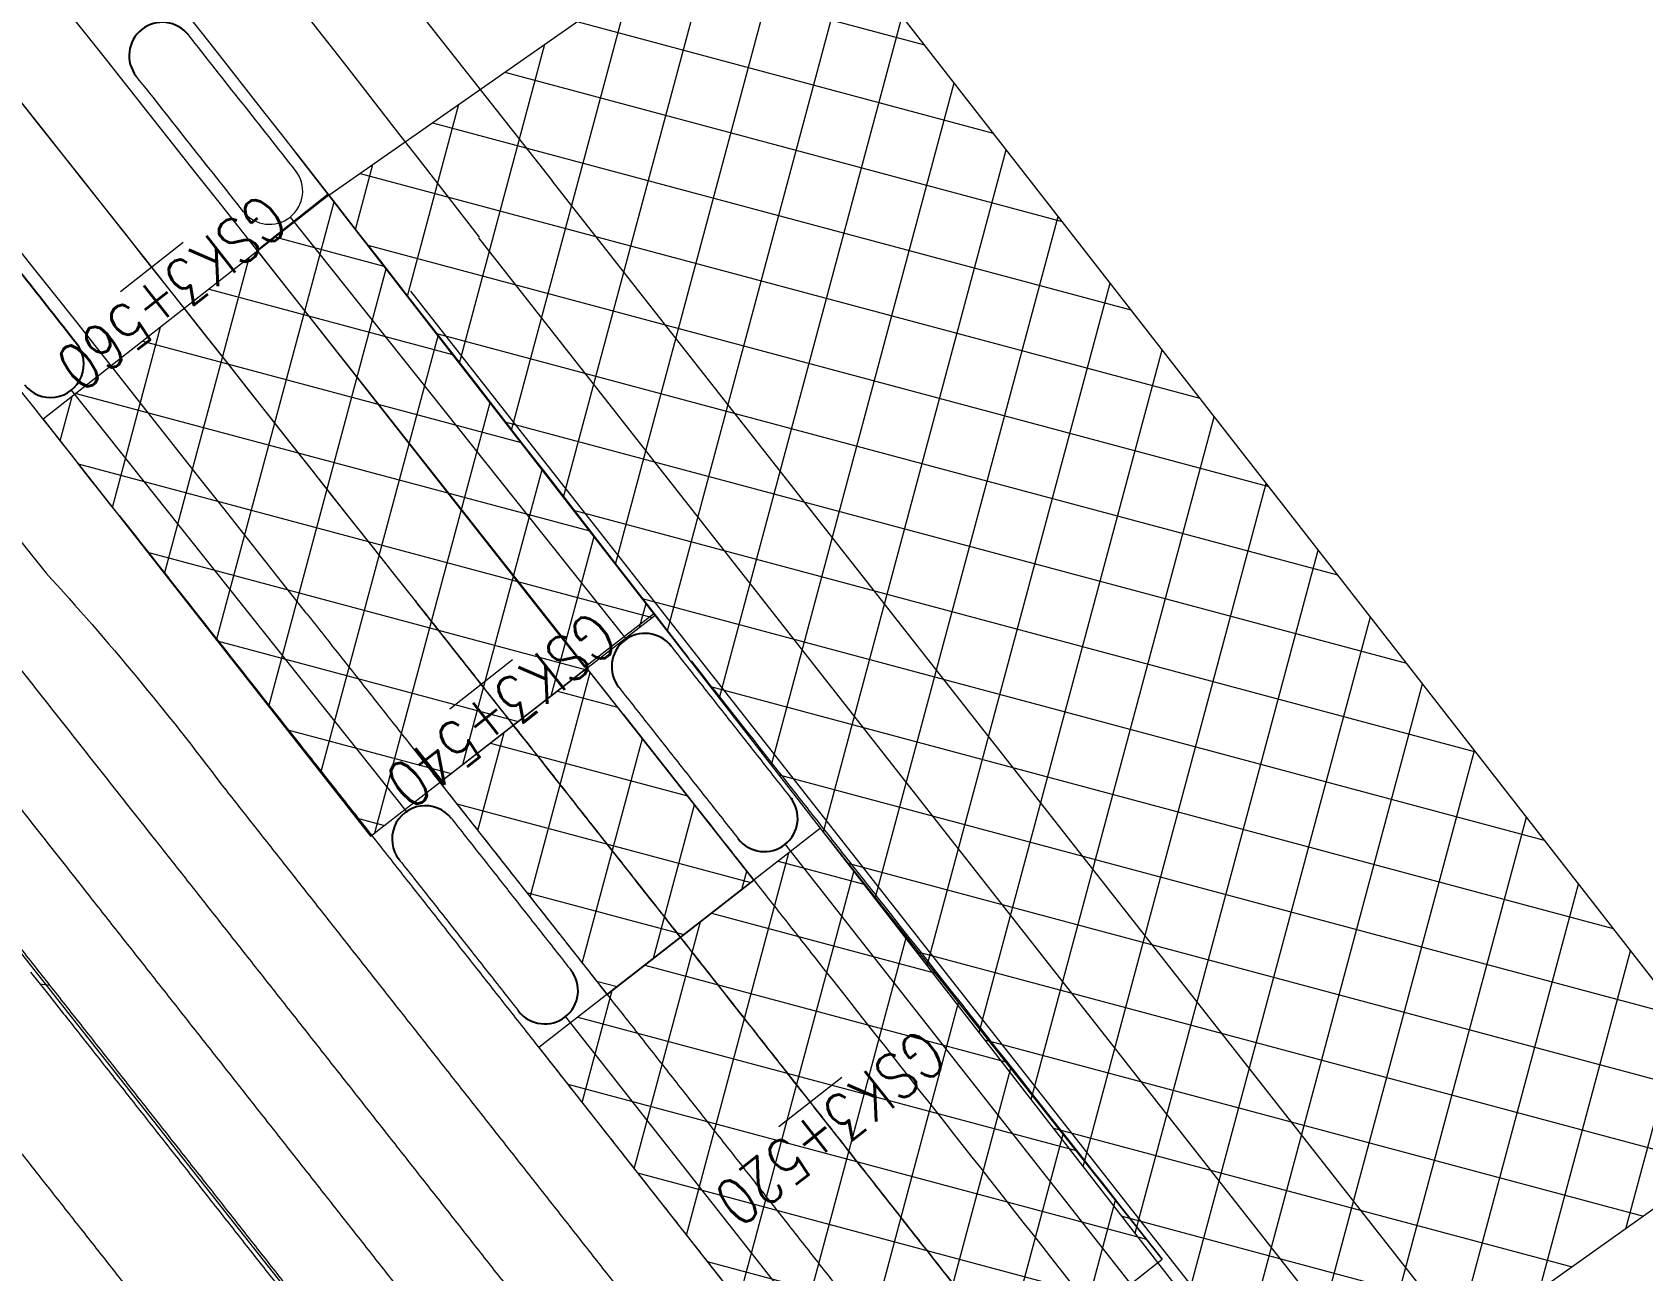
# Model space of a CAD drawing. Header units: millimetres. Extents: x 523446 to 528898, y 388189 to 392165.
# Drawn here: x 524399 to 524459.6, y 390472.7 to 390519.3 of the extents above; entities that cross this region are included whole.
import ezdxf
from ezdxf.enums import TextEntityAlignment as Align

# ---------------------------------------------------------------- set-up
doc = ezdxf.new("R2010")
doc.units = ezdxf.units.MM
for name, pattern in [('ACAD_ISO03W100', [30, 12, -18]), ('ACAD_ISO04W100', [30, 24, -3, 0, -3]), ('白色虚线3米', [6, 3, -3])]:
    doc.linetypes.add(name, pattern=pattern)
for name, color, linetype in [('000', 7, 'Continuous'), ('000-scy-护栏', 160, 'ACAD_ISO03W100'), ('000-scy-道路标线', 122, '白色虚线3米'), ('GSS-标注路线桩号', 7, 'Continuous'), ('MEDS道路平面中线-GSS', 7, 'Continuous'), ('侧分带与渠化岛', 3, 'Continuous'), ('车行道边线', 5, 'ACAD_ISO04W100')]:
    doc.layers.add(name, color=color, linetype=linetype)
doc.layers.add('000-scy-车道标线(实)', color=7, linetype='Continuous', lineweight=40)
doc.layers.add('人行横道', color=7, linetype='Continuous', lineweight=30)
doc.styles.add('MEDS', font='TXT_S.SHX', dxfattribs={"width": 0.75, "bigfont": 'hztxt.shx'})
pattern_1 = [(74.99999999999999, (-8.043455119710416, -6.354421557742171), (-2.453451598774233, 0.6574003745604032), []), (165, (-8.043455119710416, -6.354421557742171), (-0.6574003745604032, -2.453451598774233), [])]

msp = doc.modelspace()

# ---------------------------------------------------------------- hatches: boundary and pattern name
at = {"layer": '000', "linetype": 'ByBlock', "lineweight": 0}
h = msp.add_hatch(dxfattribs=at)
h.set_pattern_fill('ANSI37', color=2, scale=0.8, angle=30, style=0)
h.set_pattern_definition([(74.99999999999999, (0, 0), (-2.453451598774233, 0.6574003745604032), []), (165, (0, 0), (-0.6574003745604032, -2.453451598774233), [])])
edge = h.paths.add_edge_path()
edge.add_line((524410.16344085, 390513.1965274177), (524422.9722950036, 390522.1693150784))
edge.add_arc((524425.7360311003, 390524.6444883677), 3.710083560267057, 221.8472939745364, 337.2918521172612)
edge.add_line((524429.1585208606, 390523.2122579865), (524464.2920557925, 390478.1301153658))
edge.add_line((524464.2920557925, 390478.1301153658), (524446.9652448206, 390465.8066250968))
edge.add_line((524446.9652448206, 390465.8066250968), (524408.9315511868, 390514.7828390793))
edge.add_line((524408.9315511868, 390514.7828390793), (524410.16344085, 390513.1965274177))
h = msp.add_hatch(dxfattribs=at)
h.set_pattern_fill('ANSI37', color=2, scale=0.8, angle=30, style=0)
h.set_pattern_definition(pattern_1)
h.paths.add_polyline_path([(524410.16344085, 390513.1965274177), (524399.4166330823, 390504.7707002356), (524411.7246039761, 390489.0869540805), (524422.4301507642, 390497.4006119485)])
h = msp.add_hatch(dxfattribs=at)
h.set_pattern_fill('ANSI37', color=2, scale=0.8, angle=30, style=0)
h.set_pattern_definition([(74.99999999999999, (-8.78828174318187, 5.906136671779677), (-2.453451598774233, 0.6574003745604032), []), (165, (-8.78828174318187, 5.906136671779677), (-0.6574003745604032, -2.453451598774233), [])])
h.paths.add_polyline_path([(524419.8638753737, 390495.4077071474), (524414.3338878813, 390491.1132582102), (524420.6194835935, 390483.1344833968), (524426.1412250808, 390487.4369949512)])
h = msp.add_hatch(dxfattribs=at)
h.set_pattern_fill('ANSI37', color=2, scale=0.8, angle=30, style=0)
h.set_pattern_definition(pattern_1)
h.paths.add_polyline_path([(524428.6497368093, 390489.391613928), (524418.0553158188, 390481.1364975251), (524430.8930829524, 390464.8176470698), (524441.49302716, 390473.1787728177)])

# ---------------------------------------------------------------- linework, layer by layer
at = {"layer": '000-scy-护栏', "linetype": 'ByBlock', "lineweight": 0, "ltscale": 0.2}
for points in [[(524376.3228445833, 390512.8858632125), (524438.1454348824, 390434.5200474435)], [(524408.7019682968, 390512.3751091158), (524421.334968399, 390496.4957725613)], [(524400.4649666164, 390505.862904369), (524413.0979667186, 390489.9835678145)], [(524427.3133051697, 390488.7788617445), (524440.4855316454, 390472.0311521069)], [(524419.0532524277, 390482.2971981606), (524432.2254789034, 390465.5494885229)]]:
    msp.add_lwpolyline(points, dxfattribs=at)
at = {"layer": '000-scy-车道标线(实)', "color": 4, "linetype": 'ByBlock', "lineweight": 0, "flags": 128}
for points in [[(524423.708839503, 390495.7733936743, 0.006181636880812891), (524365.8799989126, 390568.7732084104)], [(524421.2346675593, 390493.6685327412, 0.001263053061711946), (524364.0401476288, 390565.8664863273, 0.001263053061711946)]]:
    msp.add_lwpolyline(points, format="xyb", dxfattribs=at)
at = {"layer": '000-scy-车道标线(实)', "color": 4, "linetype": 'ByBlock', "lineweight": 0, "ltscale": 0.5}
for points in [[(524409.3296276565, 390497.4592052385, 0.001136274657696297), (524358.5761689706, 390561.4908084933)], [(524402.2707570493, 390501.156986856, 0.0005117466992427588), (524379.4163084675, 390530.040644096, 0.0005117466992427588)], [(524413.2241981984, 390509.5885212887), (524448.1172673517, 390465.1471036421, 9.437063785632283e-06)], [(524402.2707570493, 390501.156986856, -0.0001303664250659), (524408.6963704153, 390493.0143116823, 1.30081025005e-05), (524409.2809806112, 390492.2730023458, 1.29351861467e-05), (524409.8655535378, 390491.5316611616, 1.28623052103e-05), (524410.4500894324, 390490.7902882733, 1.27893479767e-05), (524411.0345885098, 390490.0488838524, 1.27163144567e-05), (524411.6190509839, 390489.3074480715, 1.26435508895e-05), (524412.2034770709, 390488.5659811008, 1.25707110656e-05), (524412.7878669843, 390487.824483114, 1.24978302484e-05), (524413.3722209379, 390487.0829542835, 1.24248731608e-05), (524413.9565391453, 390486.3413947825, 1.23521860266e-05), (524414.5408218257, 390485.5998047775, 1.22792289918e-05), (524415.1250691874, 390484.8581844489, 1.22065419235e-05), (524415.7092814511, 390484.1165339604, 1.21335086788e-05), (524416.2934588244, 390483.3748534924, 1.20606280022e-05), (524416.8776015285, 390482.6331432096, 1.1987671089e-05), (524417.4617097741, 390481.8914032887, 1.19148667173e-05), (524418.0457837787, 390481.1496338973, 1.1841986102e-05), (524418.6298237556, 390480.4078352097, 1.17689530181e-05), (524419.2138299177, 390479.6660073999, 1.1696342409e-05), (524419.797802486, 390478.9241506321, 1.16231919216e-05), (524420.3817416661, 390478.1822650889, 1.15505051293e-05), (524420.9656476825, 390477.4403509306, 1.14778183792e-05), (524421.5495207445, 390476.6984083357, 1.14046679629e-05), (524422.1333610647, 390475.9564374788, 1.13318637526e-05), (524422.7171688646, 390475.2144385233, 1.12587895901e-05), (524423.3009443525, 390474.4724116484, 1.11861791695e-05), (524423.8846877504, 390473.7303570176, 1.11134163701e-05), (524424.4683992695, 390472.9882748071, 1.10404184697e-05), (524425.0520791224, 390472.2461651913, 1.0967538161e-05), (524425.6357275272, 390471.5040283381, 1.0894540283e-05), (524426.2193446985, 390470.7618644193, 1.08218123971e-05), (524426.8029308527, 390470.0196736045, 1.07489321489e-05), (524427.3864862027, 390469.2774560685, 1.06759343076e-05), (524427.9700109632, 390468.5352119827, 1.06031717416e-05), (524428.5535053519, 390467.7929415152, 1.05305200979e-05), (524429.1369695852, 390467.0506448357, 1.04574461253e-05), (524429.7204038718, 390466.3083221246, 1.03845660074e-05), (524430.3038084314, 390465.5659735469, 1.03118382353e-05)], [(524409.3296276565, 390497.4592052385, -2.75555297618e-05), (524411.2481428381, 390495.0270107414, 1.30081024999e-05), (524411.8328583189, 390494.2855679133, 1.2935186146e-05), (524412.4175359602, 390493.5440939471, 1.28623052083e-05), (524413.0021759758, 390492.8025890149, 1.27893479752e-05), (524413.5867785811, 390492.0610532883, 1.27163144567e-05), (524414.1713439898, 390491.3194869409, 1.26435508901e-05), (524414.7558724182, 390490.5778901426, 1.25707110654e-05), (524415.340364079, 390489.8362630672, 1.24978302477e-05), (524415.924819188, 390489.0946058868, 1.242487316e-05), (524416.5092379581, 390488.3529187744, 1.23521860243e-05), (524417.0936206075, 390487.6112018989, 1.2279228993e-05), (524417.6779673469, 390486.8694554369, 1.22065419225e-05), (524418.262278394, 390486.1276795565, 1.21335086798e-05), (524418.8465539608, 390485.3858744333, 1.20606280027e-05), (524419.4307942647, 390484.6440402365, 1.19876710888e-05), (524420.0149995186, 390483.9021771399, 1.19148667162e-05), (524420.5991699388, 390483.1602853136, 1.18419861033e-05), (524421.1833057395, 390482.4183649305, 1.17689530181e-05), (524421.7674071346, 390481.6764161637, 1.16963424098e-05), (524422.351474342, 390480.9344391815, 1.16231919214e-05), (524422.9355075719, 390480.192434161, 1.15505051293e-05), (524423.5195070446, 390479.450401268, 1.14778183803e-05), (524424.103472972, 390478.7083406779, 1.14046679627e-05), (524424.6874055676, 390477.966252564, 1.13318637528e-05), (524425.2713050504, 390477.2241370938, 1.12587895905e-05), (524425.8551716316, 390476.4819944428, 1.11861791698e-05), (524426.4390055297, 390475.7398247785, 1.11134163703e-05), (524427.0228069584, 390474.9976282748, 1.10404184698e-05), (524427.6065761314, 390474.255405105, 1.09675381602e-05), (524428.1903132652, 390473.5131554388, 1.08945402829e-05), (524428.774018575, 390472.7708794478, 1.08218123974e-05), (524429.3576922765, 390472.0285773026, 1.07489321493e-05), (524429.9413345837, 390471.2862491763, 1.06759343072e-05), (524430.5249457116, 390470.5438952407, 1.06031717414e-05), (524431.1085258772, 390469.8015156649, 1.05305200973e-05), (524431.6920752957, 390469.0591106205, 1.0457446126e-05), (524432.2755941799, 390468.3166802824, 1.03845660075e-05), (524432.8590827464, 390467.5742248194, 1.03118382366e-05), (524433.442541213, 390466.831744401, 1.02385704747e-05), (524434.0259697896, 390466.0892392042, 1.01658427296e-05), (524434.6093686981, 390465.3467093928, 1.00930388513e-05)], [(524392.0676659229, 390493.1011236828, -0.0001303664250653001), (524398.4890798198, 390484.9637701665, 1.30081025007e-05), (524399.0734694877, 390484.2227404453, 1.29351861466e-05), (524399.6576234947, 390483.4819304685, 1.28623052095e-05), (524400.2417429083, 390482.7410857516, 1.2789347977e-05), (524400.8258278786, 390482.0002065467, 1.27163144556e-05), (524401.4098786165, 390481.2592930303, 1.26435508878e-05), (524401.9938953428, 390480.5183453647, 1.25707110668e-05), (524402.5778782702, 390479.7773637247, 1.24978302496e-05), (524403.1618276068, 390479.0363482895, 1.24248731609e-05), (524403.7457435647, 390478.2952992315, 1.23521860265e-05), (524404.329626376, 390477.5542167013, 1.22792289919e-05), (524404.9134762308, 390476.8131009011, 1.22065419241e-05), (524405.4972933638, 390476.0719519759, 1.2133508678e-05), (524406.0810779661, 390475.3307701262, 1.20606280032e-05), (524406.6648302764, 390474.5895554933, 1.19876710882e-05), (524407.2485504936, 390473.8483082679, 1.19148667176e-05), (524407.8322388364, 390473.107028616, 1.18419861018e-05), (524408.4158955239, 390472.3657167031, 1.1768953018e-05), (524408.9995207569, 390471.6243727172, 1.16963424093e-05), (524409.583114774, 390470.8829968001, 1.16231919217e-05), (524410.1666777572, 390470.1415891639, 1.15505051292e-05), (524410.7502099506, 390469.4001499417, 1.14778183791e-05), (524411.3337115555, 390468.6586793218, 1.14046679627e-05), (524411.9171827787, 390467.9171774862, 1.13318637536e-05), (524412.5006238496, 390467.1756445864, 1.12587895896e-05), (524413.0840349677, 390466.4340808127, 1.11861791695e-05), (524413.6674163659, 390465.6924863131, 1.11134163705e-05)], [(524421.2346675593, 390493.6685327412, 7.62682894659e-05), (524424.9299786597, 390488.9752030121, 1.19876710892e-05), (524425.5143928543, 390488.2330746148, 1.19148667164e-05), (524426.0987709385, 390487.4909190828, 1.18419861025e-05), (524426.6831131284, 390486.7487365872, 1.17689530181e-05), (524427.2674196397, 390486.006527299, 1.16963424094e-05), (524427.851690685, 390485.2642913933, 1.16231919211e-05), (524428.4359264838, 390484.5220290372, -0.0002187104662435), (524438.9365380721, 390471.1720686275, 1.12585621975e-05)]]:
    msp.add_lwpolyline(points, format="xyb", dxfattribs=at)
at = {"layer": '000-scy-车道标线(实)', "color": 2, "linetype": 'ByBlock', "lineweight": 0}
msp.add_lwpolyline([(524410.16344085, 390513.1965274177), (524422.9722950036, 390522.1693150784), (524422.9722950036, 390522.1693150784, 0.5511450602395789), (524429.1585208606, 390523.2122579865), (524464.2920557925, 390478.1301153658), (524446.9652448206, 390465.8066250968), (524408.9315511868, 390514.7828390793)], format="xyb", close=True, dxfattribs=at)
for points in [[(524410.16344085, 390513.1965274177), (524399.4166330823, 390504.7707002356), (524411.7246039761, 390489.0869540805), (524422.4301507642, 390497.4006119485)], [(524410.1324354598, 390513.2364532435), (524407.460088202, 390511.1251217934), (524419.7680590958, 390495.4413756382), (524422.3777949995, 390497.4680307787)], [(524419.8638753737, 390495.4077071474), (524414.3338878813, 390491.1132582102), (524420.6194835935, 390483.1344833968), (524426.1412250808, 390487.4369949512)], [(524428.6497368093, 390489.391613928), (524418.0553158188, 390481.1364975251), (524430.8930829524, 390464.8176470698), (524441.49302716, 390473.1787728177)]]:
    msp.add_lwpolyline(points, close=True, dxfattribs=at)
at = {"layer": '000-scy-车道标线(实)', "color": 7, "linetype": 'ByBlock', "lineweight": 0, "flags": 128}
msp.add_lwpolyline([(524423.7862395017, 390495.6814886226, 7.62890059735e-05), (524427.4831714146, 390490.9861000151, 1.19876710887e-05), (524428.0676826175, 390490.2438484425, 1.19148667167e-05), (524428.6521571169, 390489.5015704756, 1.18419861037e-05), (524429.2365951304, 390488.759266285, 1.17689530182e-05), (524429.8209968742, 390488.0169360403, 1.16963424095e-05), (524430.4053625589, 390487.2745799204, 1.16231919218e-05), (524430.9896924074, 390486.5321980871, -0.000218714969042), (524441.49302716, 390473.1787728177, 8.54494183165e-05)], format="xyb", dxfattribs=at)
at = {"layer": '000-scy-道路标线', "linetype": 'ByBlock', "lineweight": 0, "flags": 128}
for points in [[(524304.0173553954, 390618.4911587592, -0.000334410527527805), (524399.52457058, 390498.9870932248, -0.0242280433965046), (524406.1445477664, 390491.0016763035, 1.30081025011e-05), (524406.7291028417, 390490.2604368561, 1.29351861474e-05), (524407.313571055, 390489.519228453, 1.28623052103e-05), (524407.8980028292, 390488.7779876075, 1.27893479763e-05), (524408.4823983794, 390488.0367144911, 1.27163144561e-05), (524409.066757919, 390487.2954092768, 1.26435508898e-05), (524409.6510816659, 390486.5540721326, 1.2570711066e-05), (524410.2353698321, 390485.8127032332, 1.24978302485e-05), (524410.8196226311, 390485.0713027519, 1.24248731607e-05), (524411.4038402762, 390484.3298708615, 1.23521860264e-05), (524411.988022989, 390483.588407726, 1.22792289918e-05), (524412.5721709735, 390482.8469135298, 1.22065419242e-05), (524413.156284454, 390482.1053884328, 1.21335086782e-05), (524413.7403636345, 390481.3638326195, 1.20606280023e-05), (524414.32440874, 390480.6222462493, 1.19876710889e-05), (524414.908419978, 390479.8806295031, 1.19148667175e-05), (524415.492397567, 390479.1389825465, 1.18419861022e-05), (524416.076341721, 390478.3973055533, 1.17689530181e-05), (524416.6602526507, 390477.6555986995, 1.16963424089e-05), (524417.2441305808, 390476.913862145, 1.16231919212e-05), (524417.8279757114, 390476.1720960792, 1.15505051293e-05), (524418.4117882721, 390475.4303006548, 1.1477818379e-05), (524418.9955684694, 390474.688476054, 1.14046679629e-05), (524419.579316515, 390473.946622453, 1.13318637532e-05), (524420.1630326323, 390473.2047400118, 1.12587895902e-05), (524420.7467170279, 390472.4628289122, 1.11861791691e-05), (524421.3303699251, 390471.7208893148, 1.11134163705e-05), (524421.9139915359, 390470.978921396, 1.10404184695e-05), (524422.4975820692, 390470.2369253337, 1.09675381615e-05), (524423.0811417461, 390469.4949012922, 1.0894540283e-05), (524423.6646707788, 390468.7528494456, 1.08218123981e-05), (524424.2481693865, 390468.0107699604, 1.07489321491e-05), (524424.8316377797, 390467.268663014, 1.06759343074e-05), (524425.4150761733, 390466.5265287773, 1.06031717418e-05), (524425.9984847864, 390465.7843674167, 1.05305200986e-05)], [(524313.6679990548, 390639.6037919985, -0.001207008688569388), (524368.0113723546, 390571.715078731, -0.005920436240847268), (524415.8135914888, 390511.6211787942)], [(524413.4113382571, 390497.9360884097, 0.0011248690289418), (524363.11165164, 390561.413622774)], [(524418.549504606, 390513.7364125487), (524453.4263755658, 390469.3155409956, 9.4370637858e-06), (524454.0098948358, 390468.572258359, 9.3641423018e-06), (524454.5933836773, 390467.8289569379, 9.2912208271e-06), (524455.1768423106, 390467.0856368982, 9.2185693909e-06), (524455.7602709469, 390466.3422984173, 9.1457657608e-06), (524456.3436698075, 390465.5989416601, 9.0728443175e-06), (524456.9270391105, 390464.8555667949, 8.9999228846e-06)], [(524415.7804364618, 390511.5955454392), (524450.6735056151, 390467.1541277925, 9.4370637852e-06), (524451.2569426645, 390466.4109498796, 9.364142301e-06), (524451.840349921, 390465.6677523809, 9.2912208271e-06), (524452.4237276029, 390464.9245354646, 9.2185693906e-06)], [(524413.4113378644, 390497.9360889078, 1.308086624679998e-05), (524413.9962054469, 390497.1945328052, 1.30081025008e-05), (524414.5810343359, 390496.4529461868, 1.2935186146e-05), (524415.1658247461, 390495.7113292248, 1.28623052095e-05), (524415.750576892, 390494.9696820917, 1.27893479755e-05), (524416.3352909884, 390494.22800496, 1.27163144572e-05), (524416.91996725, 390493.486298002, 1.26435508901e-05), (524417.504605891, 390492.74456139, 1.25707110655e-05), (524418.0892071265, 390492.0027952965, 1.24978302474e-05), (524418.6737711714, 390491.2609998936, 1.24248731597e-05), (524419.25829824, 390490.5191753536, 1.23521860248e-05), (524419.8427885477, 390489.7773218488, 1.22792289926e-05), (524420.4272423086, 390489.0354395513, 1.22065419229e-05), (524421.0116597383, 390488.2935286333, 1.21335086797e-05), (524421.5960410511, 390487.5515892669, 1.20606280034e-05), (524422.1803864621, 390486.8096216243, 1.19876710892e-05), (524422.7646961864, 390486.0676258774, 1.19148667163e-05), (524423.3489704386, 390485.3256021982, 1.18419861029e-05), (524423.9332094339, 390484.5835507589, 1.17689530181e-05), (524424.5174133872, 390483.8414717313, 1.16963424098e-05), (524425.1015825135, 390483.0993652874, 1.16231919214e-05), (524425.6857170279, 390482.3572315992, 1.15505051299e-05), (524426.2698171454, 390481.6150708384, 1.14778183806e-05), (524426.8538830813, 390480.8728831769, 1.14046679636e-05), (524427.4379150507, 390480.1306687865, 1.13318637526e-05), (524428.0219132683, 390479.3884278392, 1.12587895903e-05), (524428.6058779497, 390478.6461605065, 1.11861791699e-05), (524429.1898093097, 390477.9038669603, 1.11134163703e-05), (524429.7737075639, 390477.1615473721, 1.10404184701e-05), (524430.3575729274, 390476.4192019137, 1.09675381609e-05), (524430.9414056154, 390475.6768307567, 1.0894540283e-05), (524431.5252058432, 390474.9344340728, 1.08218123975e-05), (524432.108973826, 390474.1920120335, 1.07489321494e-05), (524432.6927097794, 390473.4495648103, 1.0675934308e-05), (524433.2764139182, 390472.707092575, 1.06031717418e-05), (524433.8600864583, 390471.9645954988, 1.05305200975e-05), (524434.443727615, 390471.2220737533, 1.04574461263e-05), (524435.0273376039, 390470.47952751, 1.03845660072e-05), (524435.6109166393, 390469.7369569401, 1.03118382358e-05), (524436.1944649381, 390468.9943622153, 1.02385704755e-05), (524436.777982715, 390468.2517435066, 1.01658427296e-05), (524437.3614701858, 390467.5091009858, 1.0093038851e-05), (524437.9449275655, 390466.7664348238, 1.00202349917e-05), (524438.5283550703, 390466.0237451921, 9.9472372882e-06), (524439.1117529153, 390465.2810322618, 9.8744334734e-06)], [(524397.169211486, 390497.1290552694, -0.0001303664250668), (524403.5927251176, 390488.9890409244, 1.30081025006e-05), (524404.1772250646, 390488.2478713762, 1.29351861474e-05), (524404.7615885535, 390487.5067957679, 1.28623052107e-05), (524405.3459162073, 390486.7656869654, 1.27893479768e-05), (524405.9302082307, 390486.0245451532, 1.27163144561e-05), (524406.5144648365, 390485.2833705049, 1.26435508891e-05), (524407.0986862428, 390484.5421631871, 1.25707110665e-05), (524407.6828726626, 390483.8009233746, 1.24978302482e-05), (524408.267024307, 390483.0596512424, 1.24248731605e-05), (524408.8511413897, 390482.3183469628, 1.23521860263e-05), (524409.4352241353, 390481.577010696, 1.22792289919e-05), (524410.0192727428, 390480.8356426322, 1.22065419243e-05), (524410.6032874406, 390480.0942429261, 1.21335086781e-05), (524411.1872684282, 390479.3528117674, 1.20606280027e-05), (524411.7712159351, 390478.6113493101, 1.19876710879e-05), (524412.355130166, 390477.8698557375, 1.19148667172e-05), (524412.9390113393, 390477.1283312162, 1.18419861019e-05), (524413.5228596708, 390476.3867759168, 1.17689530181e-05), (524414.1066753685, 390475.6451900187, 1.16963424087e-05), (524414.6904586605, 390474.9035736773, 1.16231919217e-05), (524415.2742097416, 390474.1619270885, 1.15505051293e-05), (524415.8579288464, 390473.4202503982, 1.14778183791e-05), (524416.4416161797, 390472.678543791, 1.14046679628e-05), (524417.0252719508, 390471.9368074455, 1.13318637538e-05), (524417.6088963856, 390471.1950415186, 1.12587895903e-05), (524418.1924896889, 390470.4532461943, 1.11861791688e-05), (524418.7760520859, 390469.7114216299, 1.11134163703e-05), (524419.3595837887, 390468.9695680023, 1.10404184688e-05), (524419.9430850025, 390468.2276854933, 1.0967538162e-05), (524420.5265559516, 390467.4857742632, 1.08945402831e-05), (524421.1099968457, 390466.7438344891, 1.08218123978e-05), (524421.6934079076, 390466.0018663329, 1.07489321498e-05)], [(524394.6184387044, 390495.1150894762, -0.0001303664250666001), (524401.0409024688, 390486.9764055455, 1.30081025012e-05), (524401.62534728, 390486.235305906, 1.29351861475e-05), (524402.2096060335, 390485.4943631064, 1.28623052101e-05), (524402.7938295669, 390484.7533863468, 1.27893479774e-05), (524403.378018064, 390484.0123758383, 1.27163144555e-05), (524403.9621717355, 390483.271331756, 1.26435508884e-05), (524404.5462908017, 390482.5302542646, 1.25707110664e-05), (524405.1303754753, 390481.7891435385, 1.24978302489e-05), (524405.7144259654, 390481.047999755, 1.24248731607e-05), (524406.298442486, 390480.3068230862, 1.23521860261e-05), (524406.8824252643, 390479.5656136878, 1.22792289919e-05), (524407.4663744952, 390478.824371756, 1.22065419235e-05), (524408.0502904105, 390478.0830974404, 1.2133508678e-05), (524408.6341732054, 390477.3417909364, 1.20606280028e-05), (524409.2180231138, 390476.6004523914, 1.19876710877e-05), (524409.8018403378, 390475.8590819926, 1.19148667174e-05), (524410.3856250957, 390475.117679906, 1.18419861015e-05), (524410.9693776051, 390474.3762463001, 1.17689530181e-05), (524411.5530980707, 390473.6347813579, 1.16963424086e-05), (524412.1367867249, 390472.893285229, 1.16231919212e-05), (524412.7204437569, 390472.1517581165, 1.15505051293e-05), (524413.3040694059, 390471.4102001605, 1.14778183793e-05), (524413.887663875, 390470.668611547, 1.14046679628e-05), (524414.4712273718, 390469.9269924567, 1.13318637544e-05), (524415.0547601249, 390469.1853430433, 1.12587895895e-05), (524415.6382623353, 390468.4436634945, 1.11861791684e-05), (524416.2217342329, 390467.7019539627, 1.11134163702e-05), (524416.8051760277, 390466.960214626, 1.1040418468e-05), (524417.3885879217, 390466.2184456704, 1.09675381625e-05)]]:
    msp.add_lwpolyline(points, format="xyb", dxfattribs=at)
msp.add_lwpolyline([(524385.8108049551, 390555.2580924561), (524418.5621549501, 390513.7461929889)], dxfattribs=at)
at = {"layer": 'GSS-标注路线桩号', "color": 7, "linetype": 'ByBlock', "lineweight": 0}
for p, q in [((524404.6769396409, 390511.4205169478), (524402.3231093341, 390509.5605484301)), ((524417.0690421059, 390495.7201263895), (524414.7131516095, 390493.8627680588)), ((524429.4441962109, 390480.0065429541), (524427.0864131821, 390478.1515876477))]:
    msp.add_line(p, q, dxfattribs=at)
at = {"layer": 'MEDS道路平面中线-GSS', "color": 6, "linetype": 'ByBlock', "lineweight": 0}
msp.add_lwpolyline([(524439.217825499, 390465.145986516, 1.6196e-05), (524438.263167984, 390466.361329586, 1.6391e-05), (524437.308430787, 390467.576610063, 1.6586e-05), (524436.353612964, 390468.791827194, 1.6781e-05), (524435.398713571, 390470.006980229, 1.6977e-05), (524434.443731663, 390471.222068419, 1.7172e-05), (524433.488666297, 390472.43709101, 1.7367e-05), (524432.533516529, 390473.652047253, 1.7562e-05), (524431.578281415, 390474.866936395, 1.7757e-05), (524430.622960012, 390476.081757686, 1.7952e-05), (524429.667551376, 390477.296510372, 1.8147e-05), (524428.712054564, 390478.511193703, 1.8343e-05), (524427.756468634, 390479.725806925, 1.8538e-05), (524426.800792641, 390480.940349287, 1.8733e-05), (524425.845025645, 390482.154820036, 1.8928e-05), (524424.889166702, 390483.369218419, 1.9123e-05), (524423.933214869, 390484.583543682, 1.9318e-05), (524422.977169205, 390485.797795072, 1.9513e-05), (524422.021028768, 390487.011971837, 1.9708e-05), (524421.064792615, 390488.226073221, 1.9904e-05), (524420.108459806, 390489.440098471, 2.0099e-05), (524419.152029398, 390490.654046834, 2.0294e-05), (524418.195500451, 390491.867917553, 2.0489e-05), (524417.238872023, 390493.081709876, 2.0684e-05), (524416.282143174, 390494.295423046, 2.0879e-05), (524415.325312962, 390495.509056309, 2.1074e-05), (524414.368380448, 390496.722608909, 2.1465e-05), (524413.41134469, 390497.936080091)], format="xyb", dxfattribs=at)
at = {"layer": 'MEDS道路平面中线-GSS', "color": 233, "linetype": 'ByBlock', "lineweight": 0}
msp.add_arc((510280.51818725, 379350.679422042), 18000.00000000029, 38.26445364649855, 38.78170594916185, dxfattribs=at)
at = {"layer": '人行横道', "color": 4, "linetype": 'ByBlock', "lineweight": 0}
msp.add_lwpolyline([(524399.2954302257, 390483.5307405898), (524399.6576233747, 390483.4819306211)], dxfattribs=at)
at = {"layer": '侧分带与渠化岛', "color": 3, "linetype": 'Continuous', "lineweight": 0, "flags": 128}
for points in [[(524408.9075334658, 390514.1263720292, 9.584710085254285e-05), (524404.876105842, 390519.2281461457)], [(524406.948338478, 390512.5783279616, 9.027777810726821e-05), (524402.9167317962, 390517.6788109744)], [(524406.9462404565, 390512.5789490069, 1), (524408.9052601962, 390514.1261169572)], [(524440.2744599213, 390470.2760313394, -1.01180200843017e-06), (524440.5067917416, 390469.9803256334, -2.523327213313173e-06), (524441.0903491597, 390469.2375321393, -2.505058748421891e-06), (524441.6738759747, 390468.4947160913, -2.486809321915299e-06), (524442.2573724044, 390467.7518776579, -2.468559899165764e-06), (524442.8408386651, 390467.0090170102, -2.450377982869978e-06), (524443.4242749724, 390466.2661343195, -2.43208009507514e-06), (524444.0076815415, 390465.523229757, -2.41394665805354e-06), (524444.591058589, 390464.7803034939, -2.395745723873859e-06), (524445.17440633, 390464.0373557014, -2.377515348057262e-06), (524445.7577249795, 390463.294386552, -2.359236498423757e-06), (524446.3410147555, 390462.5513962147, -2.341103082258308e-06), (524446.924275872, 390461.8083848617, -2.322872714104898e-06), (524447.507508545, 390461.0653526647, -2.304604294363407e-06), (524448.0907129908, 390460.3222997938, -2.28644143992486e-06), (524448.6738894255, 390459.5792264204, -2.268211079467508e-06), (524449.2570380649, 390458.8361327155, -2.24998072129275e-06), (524449.8401591239, 390458.093018851, -2.231779829741337e-06), (524450.4232528202, 390457.3498849957, -2.213568499068795e-06), (524451.0063193673, 390456.6067313236, -2.195270637965121e-06), (524451.5893589836, 390455.8635580032, -2.177107800469945e-06), (524452.1723718843, 390455.1203652058, -2.158858435875736e-06), (524452.7553582846, 390454.3771531032, -2.140628093168174e-06), (524453.3383184012, 390453.6339218659, -2.122416771095489e-06), (524453.9212524501, 390452.8906716645, -2.104186433362138e-06), (524454.5041606473, 390452.1474026698, -2.085975113862071e-06), (524455.087043209, 390451.4041150525, -2.067812294449645e-06), (524455.6699003506, 390450.6608089845, -2.049533464802988e-06), (524456.252732289, 390449.9174846352, -2.031370651025746e-06), (524456.8355392398, 390449.1741421762, -2.013140326030518e-06), (524457.4183214199, 390448.4307817773, -1.994929015888151e-06), (524458.0010790444, 390447.6874036102, -1.976650190432868e-06), (524458.5838123292, 390446.9440078461, -1.958419872486393e-06), (524459.1665214922, 390446.2005946534, -1.94027608446905e-06), (524459.7492067491, 390445.4571642034, -1.921997263273911e-06), (524460.3318683138, 390444.7137166697, -1.903853479812816e-06), (524460.914506406, 390443.9702522181, -1.885574661700001e-06), (524461.4971212393, 390443.2267710231, -1.867363362544332e-06), (524462.0797130307, 390442.4832732538)], [(524423.0257720522, 390496.2400669534), (524423.1943277107, 390496.0261946354, -3.124505969364367e-06), (524423.7790933239, 390495.2841434575, -3.106169880604698e-06), (524424.3638207756, 390494.5420646202, -3.087979023899925e-06), (524424.9485102808, 390493.7999582968, -3.069788178762108e-06), (524425.5331620559, 390493.0578246572, -3.051567996769362e-06), (524426.1177763131, 390492.3156638779, -3.033347820807887e-06), (524426.7023532698, 390491.5734761281, -3.015157000816474e-06), (524427.2868931402, 390490.8312615809, -1.206952563631007e-06), (524427.5222903603, 390490.5323405798, -1.206952563631007e-06)], [(524421.0609231688, 390494.6943070773), (524421.230819764, 390494.4787333134, -3.124505969189761e-06), (524421.8155078508, 390493.7367805104, -3.106169880780604e-06), (524422.4001582321, 390492.9947994797, -3.087979023911212e-06), (524422.9847711227, 390492.2527903942, -3.069788178759423e-06), (524423.5693467384, 390491.5107534247, -3.051567996713489e-06), (524424.1538852925, 390490.7686887459, -3.033347820761759e-06), (524424.7383870014, 390490.0265965281, -3.01515700113293e-06), (524425.3228520796, 390489.2844769442, -1.196064595231673e-06), (524425.5560961107, 390488.988290199, -1.196064595231673e-06)], [(524414.7669292687, 390489.7560841644, 3.887233948017196e-06), (524414.9476721265, 390489.5267583791, 1.249802387699953e-05), (524415.5321116749, 390488.785120942, 1.242467952337915e-05), (524416.1165149717, 390488.0434534648, 1.235191609582344e-05), (524416.7008822407, 390487.3017561081, 1.227915271428999e-05), (524417.2852136914, 390486.56002905, 1.220627198776208e-05), (524417.8695095405, 390485.8182724611, 1.213339128265543e-05), (524418.4537700011, 390485.0764865147, 1.206062800423922e-05), (524419.0379952897, 390484.3346713809, 4.59921103532229e-06), (524419.2621211505, 390484.0500526454, 4.59921103532229e-06)], [(524412.800160901, 390488.212759722, 3.95893208250085e-06), (524412.9842127891, 390487.9792353808, 1.249802387797919e-05), (524413.5685745276, 390487.2376966721, 1.242467952306133e-05), (524414.1529004675, 390486.4961273586, 1.235191609598731e-05), (524414.7371908374, 390485.7545275947, 1.22791527149278e-05), (524415.3214458446, 390485.0128975611, 1.220627198722349e-05), (524415.9056657063, 390484.2712374277, 1.213339128246849e-05), (524416.4898506344, 390483.5295473688, 1.206062800494197e-05), (524417.074000847, 390482.7878275527, 4.542900842094678e-06), (524417.2953543251, 390482.5067294133, 4.542900842094678e-06)]]:
    msp.add_lwpolyline(points, format="xyb", dxfattribs=at)
at = {"layer": '侧分带与渠化岛', "color": 3, "linetype": 'Continuous', "lineweight": -3}
for centre, radius, start, end in [((524403.8964275203, 390518.4535739029), 1.249024142015565, 38.33765080669008, 218.3376507973208), ((510280.5181872366, 379350.679422031), 17996, 38.31377755643687, 38.33446770483771), ((524399.6903023848, 390506.8439218654), 1.249999999983714, 218.2965214353706, 38.29652147132818), ((524422.0440218729, 390495.4663335121), 1.250000633940811, 38.1425117960591, 218.1425117960591), ((524413.7835450849, 390488.9844219432), 1.250002814624905, 38.12130052753995, 218.12130052754), ((524426.5391925109, 390489.7603148188), 1.250000218197833, 218.1425117893166, 38.14251178931657), ((524427.5840340263, 390490.5043671651), 0.002888044757793501, 218.1729775587555, 218.1747637716315), ((524418.2787377378, 390483.2783910293), 1.250002814624905, 218.12130052754, 38.12130052753995)]:
    msp.add_arc(centre, radius, start, end, dxfattribs=at)
at = {"layer": '车行道边线', "color": 5, "linetype": 'Continuous', "lineweight": 0, "flags": 128}
for points in [[(524400.1821164945, 390482.4129051825, 9.7962062039705e-06), (524400.6295057122, 390481.8454239012, 1.271623814949097e-05), (524401.2135485272, 390481.1045204338, 1.264362719433542e-05), (524401.7975573868, 390480.3635827481, 1.257059374303088e-05), (524402.3815324747, 390479.6226110534, 1.249802387707157e-05), (524402.9654740379, 390478.8816054803, 1.242467952382377e-05), (524403.549382248, 390478.1405662543, 1.235191609614698e-05), (524404.1332573635, 390477.3994934906, 1.227915271406678e-05), (524404.7170995744, 390476.6583873911, 1.220627198708467e-05), (524405.3009091016, 390475.9172481197, 1.21333912826372e-05), (524405.8846861544, 390475.1760758537, 1.206062800462479e-05), (524406.468430954, 390474.4348707559, 1.198774734960192e-05), (524407.0521437076, 390473.6936330068, 1.191479045846148e-05), (524407.635824631, 390472.9523627763, 1.184190985134361e-05), (524408.2194739413, 390472.2110602317, 1.176922296626932e-05), (524408.8030918576, 390471.4697255387, 1.169607245886445e-05), (524409.3866785745, 390470.7283588938, 1.162357935612747e-05), (524409.9702343388, 390469.9869604274, 1.155050513074052e-05), (524410.5537593323, 390469.2455303524, 1.147770087476253e-05), (524411.1372537873, 390468.504068817, 1.140455045015522e-05), (524411.7207179085, 390467.7625760053, 1.133174622806551e-05), (524412.3041519242, 390467.021052071, 1.125905955858402e-05), (524412.8875560422, 390466.2794971938, 1.118598541073949e-05)], [(524394.759767089, 390482.0218782863, 1.300810250013468e-05), (524395.3438020846, 390481.281298248, 1.293506888460532e-05), (524395.9278031086, 390480.5406822594, 1.286211162164495e-05), (524396.5117703418, 390479.8000305331, 1.278927166261683e-05), (524397.0957040038, 390479.0593432338, 1.2716238149277e-05), (524397.6796042938, 390478.3186205513, 1.264362719380956e-05), (524398.2634714531, 390477.5778626233, 1.257059374273822e-05), (524398.8473056582, 390476.837069668, 1.249802387760592e-05), (524399.4311071638, 390476.0962418061, 1.242467952511118e-05), (524400.0148761311, 390475.355379275, 1.235191609517326e-05), (524400.5986128288, 390474.6144821777, 1.227915271460154e-05), (524401.1823174414, 390473.8735507222, 1.220627198819594e-05), (524401.7659901913, 390473.1325850707, 1.213339128221958e-05), (524402.3496312859, 390472.3915854018, 1.206062800460209e-05), (524402.9332409485, 390471.6505518762, 1.198774735032478e-05), (524403.5168193843, 390470.909484676, 1.191479045843343e-05), (524404.1003668089, 390470.168383971, 1.184190985123606e-05), (524404.6838834407, 390469.427249927, 1.176922296566229e-05), (524405.267369499, 390468.6860827091, 1.169607245852683e-05), (524405.8508251745, 390467.9448825183, 1.1623579356883e-05), (524406.4342507203, 390467.2036494763, 1.155050513129138e-05), (524407.0176463114, 390466.4623838051, 1.147770087525547e-05)]]:
    msp.add_lwpolyline(points, format="xyb", dxfattribs=at)
msp.add_lwpolyline([(524398.9423096061, 390483.9736158769), (524399.5650604453, 390483.1925769304), (524400.1849752691, 390482.4092930215)], dxfattribs=at)

# ---------------------------------------------------------------- texts
at = {"layer": 'GSS-标注路线桩号', "color": 7, "linetype": 'ByBlock', "lineweight": 0, "style": 'MEDS', "width": 0.8}
for s, rotation, p in [('GSK3+560', 218.3153681410226, (524404.2595116321, 390509.5293853137)), ('GSK3+540', 218.2518600543732, (524416.6495181761, 390493.8294586047)), ('GSK3+520', 218.1934414396462, (524429.0227447799, 390478.1163038975))]:
    msp.add_text(s, height=1.75, rotation=rotation, dxfattribs=at).set_placement(p, align=Align.MIDDLE)

doc.saveas('drawing.dxf')
